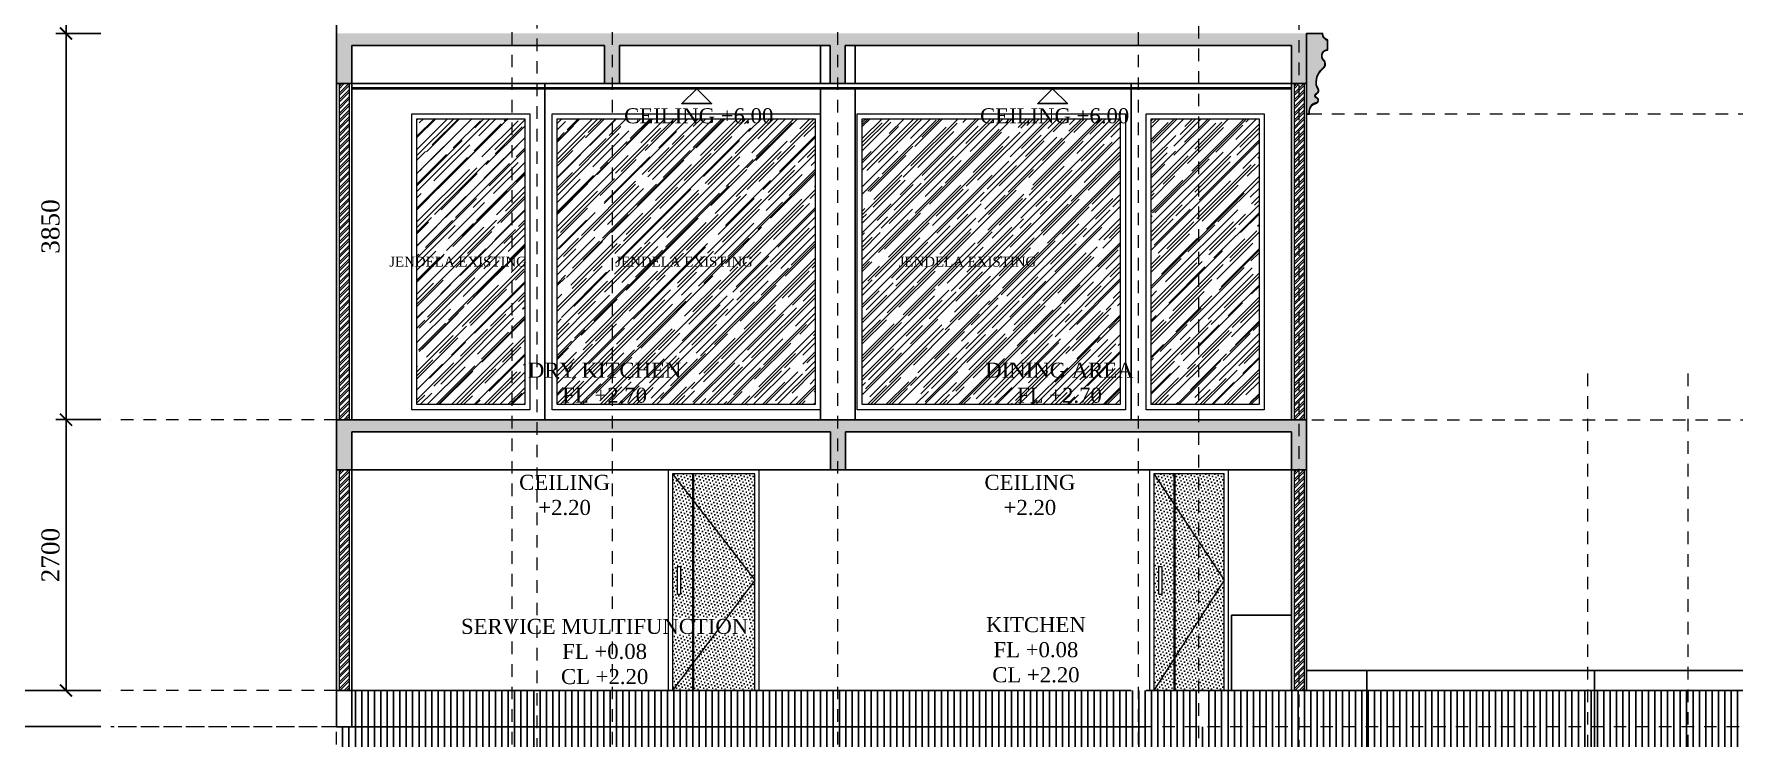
# Model space of a CAD drawing. Header units: millimetres. Extents: x -9564 to 494436, y -140371 to 4257.
# Drawn here: x 356.73 to 373.67, y 111.2 to 118.22 of the extents above; entities that cross this region are included whole.
import ezdxf
from ezdxf.enums import TextEntityAlignment as Align

# ---------------------------------------------------------------- set-up
doc = ezdxf.new("R2010")
doc.units = ezdxf.units.MM
doc.header["$MEASUREMENT"] = 0
doc.linetypes.add('HIDDEN2', pattern=[0.1875, 0.125, -0.0625])
doc.linetypes.add('SLD-Solid', pattern=[0])
doc.layers.get('DEFPOINTS').update_dxf_attribs({"lineweight": 18})
for name, color, linetype, lineweight in [('09-Arsiran', 8, 'Continuous', 5), ('8', 8, 'Continuous', 5), ('AS', 8, 'HIDDEN2', 5), ('DIM', 1, 'Continuous', 5), ('DOOR OPENING', 4, 'SLD-Solid', 5), ('XR-KOP A3_MOZART$0$A-TXTKOP', 3, 'Continuous', 5)]:
    doc.layers.add(name, color=color, linetype=linetype, lineweight=lineweight)
doc.layers.add('garis tipis', color=251, linetype='Continuous')
doc.layers.add('TEXT', color=4, linetype='Continuous')
doc.styles.add('HAND', font='ROMAND.SHX', dxfattribs={"width": 0.8, "height": 250})
doc.styles.get("Standard").update_dxf_attribs({"font": 'arial.ttf'})
doc.styles.add('style1', font='times.ttf', dxfattribs={"height": 0.15})
doc.styles.add('style2', font='times.ttf', dxfattribs={"height": 0.18})
doc.styles.add('XR-KOP A3_MOZART$0$ROMAND', font='romand.shx', dxfattribs={"height": 2, "bigfont": 'bigfont.shx'})
doc.dimstyles.new('ISO-25', dxfattribs={"dimtxt": 0.18, "dimasz": 0.12, "dimexe": 0.1, "dimexo": 0.1, "dimgap": 0.0625, "dimtad": 1, "dimtoh": 1, "dimdec": 0, "dimlfac": 1000, "dimtxsty": 'style2', "dimblk": 'ARCHTICK', "dimcen": 0.15, "dimclrd": 1, "dimclre": 1, "dimclrt": 4, "dimadec": 0, "dimazin": 0, "dimtfac": 1, "dimtdec": 0, "dimtmove": 0, "dimatfit": 3, "dimldrblk": 'OBLIQUE', "dimfxl": 1, "dimarcsym": 0})
pattern_1 = [(95, (-194.23794, -143.535144), (0.02801893, 0.0235106759), [0.00381, -0.04191]), (40, (-194.23794, -143.535144), (-0.0320036906, 0.0220353457), [0.003048, -0.0335281168]), (145.451445, (-194.235604, -143.533185), (-0.0039847595, 0.0455460204), [0.0032380018, -0.035618049]), (91.1842, (-194.245123, -143.52796), (0.0442820486, 0.0323906826), [0.005715, -0.062865]), (141.635558, (-194.241433, -143.52526), (-0.0014173235, 0.0685653527), [0.0048570046, -0.0534271216]), (36.184151, (-194.245123, -143.52796), (-0.0014173235, 0.0685653527), [0.0045719934, -0.0502919464]), (66, (-194.239735, -143.526164), (0.0359039959, 0.0069790298), [0.00381, -0.04191]), (11, (-194.239735, -143.526164), (-0.0173079853, 0.0347882386), [0.003048, -0.033528]), (116.451445, (-194.236743, -143.525582), (0.0185960104, 0.0417672685), [0.0032380018, -0.0356179875]), (82.5, (-194.237939, -143.535144), (-0.0115210938, 0.01239468273), [0, -0.0331216, 0, -0.034036, 0, -0.033655]), (52.5, (-194.237939, -143.535144), (-0.00471794546, 0.02361740005), [0, -0.0194056, 0, -0.0323596, 0, -0.012827]), (12.5, (-194.245949, -143.543155), (0.0199855726, 0.01836523912), [0, -0.0127, 0, -0.039624, 0, -0.052578]), (2.5, (-194.24954, -143.546747), (0.0173527809, 0.0245444786), [0, -0.01651, 0, -0.0263144, 0, -0.037338])]
pattern_2 = [(45, (-194.23794, -143.535144), (-0.0112253202, 0.0336759605), [0, -0.03175])]
pattern_3 = [(45, (278.39638, -115.29338), (0.10776307, 0.2873682), [1.905, -0.254, 0.635, -0.127]), (45, (278.47092, -115.12904), (-0.20923997, 0.02963485), [0.381, -0.04191, 0.762, -0.09525]), (45, (278.36495, -115.172144), (0.406805602, 0.527141034), [1.016, -0.1778, 0.508, -0.127])]

# ---------------------------------------------------------------- blocks, each defined once
blk = doc.blocks.new('_ArchTick')
at = {"color": 0, "linetype": 'ByBlock', "const_width": 0.15}
blk.add_lwpolyline([(-0.5, -0.5), (0.5, 0.5)], dxfattribs=at)
blk = doc.blocks.new('*D289')
at = {"color": 1, "lineweight": -2, "transparency": 16777216}
for p, q in [((580.545, 153.901), (579.564, 153.901)), ((579.664, 153.541), (579.664, 153.901)), ((580.545, 153.541), (579.564, 153.541))]:
    blk.add_line(p, q, dxfattribs=at)
at = {"layer": 'DEFPOINTS', "color": 0, "transparency": 16777216}
for p in [(579.664, 153.901), (580.645, 153.901), (580.645, 153.541)]:
    blk.add_point(p, dxfattribs=at)
at = {"color": 1, "lineweight": -2, "transparency": 16777216, "xscale": 0.12, "yscale": 0.12, "zscale": 0.12}
for p, rotation in [((579.664, 153.901), 90), ((579.664, 153.541), 270)]:
    blk.add_blockref('_ArchTick', p, dxfattribs=dict(at, rotation=rotation))
at = {"color": 4, "transparency": 16777216, "insert": (579.51, 153.721), "char_height": 0.18, "attachment_point": 5, "rotation": 90, "style": 'style2'}
blk.add_mtext('360', dxfattribs=at)
blk = doc.blocks.new('_Oblique')
at = {"color": 0, "linetype": 'ByBlock', "lineweight": -2}
blk.add_line((-0.5, -0.5), (0.5, 0.5), dxfattribs=at)
blk = doc.blocks.new('*D175')
at = {"color": 1, "lineweight": -2, "transparency": 16777216}
for p, q in [((580.545, 156.601), (580.099, 156.601)), ((580.199, 153.901), (580.199, 156.601)), ((580.545, 153.901), (580.099, 153.901))]:
    blk.add_line(p, q, dxfattribs=at)
at = {"layer": 'DEFPOINTS', "color": 0, "transparency": 16777216}
for p in [(580.199, 156.601), (580.645, 156.601), (580.645, 153.901)]:
    blk.add_point(p, dxfattribs=at)
at = {"color": 1, "lineweight": -2, "transparency": 16777216, "xscale": 0.12, "yscale": 0.12, "zscale": 0.12}
for p, rotation in [((580.199, 156.601), 90), ((580.199, 153.901), 270)]:
    blk.add_blockref('_ArchTick', p, dxfattribs=dict(at, rotation=rotation))
at = {"color": 4, "transparency": 16777216, "insert": (580.045, 155.251), "char_height": 0.18, "attachment_point": 5, "rotation": 90, "style": 'style2'}
blk.add_mtext('2700', dxfattribs=at)
blk = doc.blocks.new('*D290')
at = {"color": 1, "lineweight": -2, "transparency": 16777216}
for p, q in [((580.545, 160.451), (580.099, 160.451)), ((580.199, 156.601), (580.199, 160.451)), ((580.545, 156.601), (580.099, 156.601))]:
    blk.add_line(p, q, dxfattribs=at)
at = {"layer": 'DEFPOINTS', "color": 0, "transparency": 16777216}
for p in [(580.199, 160.451), (580.645, 160.451), (580.645, 156.601)]:
    blk.add_point(p, dxfattribs=at)
at = {"color": 1, "lineweight": -2, "transparency": 16777216, "xscale": 0.12, "yscale": 0.12, "zscale": 0.12}
for p, rotation in [((580.199, 160.451), 90), ((580.199, 156.601), 270)]:
    blk.add_blockref('_ArchTick', p, dxfattribs=dict(at, rotation=rotation))
at = {"color": 4, "transparency": 16777216, "insert": (580.045, 158.526), "char_height": 0.18, "attachment_point": 5, "rotation": 90, "style": 'style2'}
blk.add_mtext('3850', dxfattribs=at)
blk = doc.blocks.new('*D176')
at = {"color": 1, "lineweight": -2, "transparency": 16777216}
for p, q in [((580.545, 164.301), (580.099, 164.301)), ((580.199, 160.451), (580.199, 164.301)), ((580.545, 160.451), (580.099, 160.451))]:
    blk.add_line(p, q, dxfattribs=at)
at = {"layer": 'DEFPOINTS', "color": 0, "transparency": 16777216}
for p in [(580.199, 164.301), (580.645, 164.301), (580.645, 160.451)]:
    blk.add_point(p, dxfattribs=at)
at = {"color": 1, "lineweight": -2, "transparency": 16777216, "xscale": 0.12, "yscale": 0.12, "zscale": 0.12}
for p, rotation in [((580.199, 164.301), 90), ((580.199, 160.451), 270)]:
    blk.add_blockref('_ArchTick', p, dxfattribs=dict(at, rotation=rotation))
at = {"color": 4, "transparency": 16777216, "insert": (580.045, 162.376), "char_height": 0.18, "attachment_point": 5, "rotation": 90, "style": 'style2'}
blk.add_mtext('3850', dxfattribs=at)
blk = doc.blocks.new('*D177')
at = {"color": 1, "lineweight": -2, "transparency": 16777216}
for p, q in [((580.099, 167.751), (579.564, 167.751)), ((579.664, 167.751), (579.664, 153.901)), ((580.099, 153.901), (579.564, 153.901))]:
    blk.add_line(p, q, dxfattribs=at)
at = {"layer": 'DEFPOINTS', "color": 0, "transparency": 16777216}
for p in [(580.199, 167.751), (579.664, 153.901), (580.199, 153.901)]:
    blk.add_point(p, dxfattribs=at)
at = {"color": 1, "lineweight": -2, "transparency": 16777216, "xscale": 0.12, "yscale": 0.12, "zscale": 0.12}
for p, rotation in [((579.664, 167.751), 90), ((579.664, 153.901), 270)]:
    blk.add_blockref('_ArchTick', p, dxfattribs=dict(at, rotation=rotation))
at = {"color": 4, "transparency": 16777216, "insert": (579.51, 160.826), "char_height": 0.18, "attachment_point": 5, "rotation": 90, "style": 'style2'}
blk.add_mtext('13850', dxfattribs=at)
blk = doc.blocks.new('aspot')
at = {"layer": '09-Arsiran'}
for p, q in [((110.262, 123.544), (110.262, 123.388)), ((112.012, 123.544), (112.012, 123.388)), ((113.012, 123.544), (113.012, 123.388)), ((115.26, 123.544), (115.26, 123.388)), ((118.257, 123.544), (118.257, 123.388)), ((119.857, 123.544), (119.857, 123.388)), ((109.873, 123.154), (110.029, 123.154)), ((110.496, 123.154), (110.652, 123.154)), ((111.623, 123.154), (111.779, 123.154)), ((112.246, 123.154), (112.402, 123.154)), ((112.623, 123.154), (112.779, 123.154)), ((113.246, 123.154), (113.402, 123.154)), ((114.871, 123.154), (115.026, 123.154)), ((115.493, 123.154), (115.649, 123.154)), ((117.868, 123.154), (118.024, 123.154)), ((118.857, 123.077), (118.857, 122.921)), ((119.468, 123.154), (119.624, 123.154)), ((110.274, 122.921), (110.274, 122.765)), ((112.024, 122.921), (112.024, 122.765)), ((112.512, 122.869), (112.512, 122.714)), ((113.024, 122.921), (113.024, 122.765)), ((115.271, 122.921), (115.271, 122.765)), ((118.269, 122.921), (118.269, 122.765)), ((119.869, 122.921), (119.869, 122.765)), ((118.468, 122.688), (118.624, 122.688)), ((118.491, 122.688), (118.647, 122.688)), ((119.091, 122.688), (119.247, 122.688)), ((112.123, 122.48), (112.279, 122.48)), ((112.746, 122.48), (112.902, 122.48)), ((118.869, 122.454), (118.869, 122.299)), ((112.524, 122.247), (112.524, 122.091))]:
    blk.add_line(p, q, dxfattribs=at)
for centre in [(110.262, 123.154), (112.012, 123.154), (113.012, 123.154), (115.26, 123.154), (118.257, 123.154), (119.857, 123.154), (118.857, 122.688), (112.512, 122.48)]:
    blk.add_circle(centre, 0.311, dxfattribs=at)
at = {"layer": 'AS'}
for p, q in [((110.262, 123.466), (110.262, 140.622)), ((112.012, 123.466), (112.012, 140.622)), ((112.262, 123.628), (112.262, 140.622)), ((113.012, 123.466), (113.012, 140.622)), ((115.26, 123.466), (115.26, 140.622)), ((118.257, 123.466), (118.257, 140.622)), ((118.857, 123.077), (118.857, 140.622)), ((119.857, 123.388), (119.857, 140.622)), ((112.262, 123.628), (112.512, 123.342)), ((112.512, 122.869), (112.512, 123.342))]:
    blk.add_line(p, q, dxfattribs=at)
at = {"layer": '09-Arsiran', "color": 2, "char_height": 0.228, "attachment_point": 1}
for s, insert in [('A', (110.16, 123.282)), ('B', (111.95, 123.277)), ('2', (112.95, 123.282)), ('D', (115.198, 123.282)), ('E', (118.195, 123.282)), ('G', (119.76, 123.282)), ('F', (118.795, 122.815)), ('C', (112.45, 122.607))]:
    blk.add_mtext_dynamic_manual_height_columns(s, width=0.05426, gutter_width=1.14, heights=[0], dxfattribs=dict(at, insert=insert))
blk = doc.blocks.new('lis 3')
at = {"true_color": 0x636466}
h = blk.add_hatch(color=251, dxfattribs=at)
h.dxf.hatch_style = 1
h.paths.add_polyline_path([(93.26, 135.846), (93.26, 135.946, -0.319918), (93.212, 136.009), (93.053, 136.009), (93.053, 135.209), (93.079, 135.209), (93.079, 135.238, -0.36498), (93.146, 135.317, 0.74874), (93.148, 135.373, -0.70461), (93.147, 135.407, 0.42104), (93.166, 135.463, -0.123299), (93.147, 135.51, -0.24485), (93.22, 135.667, 0.438632), (93.216, 135.752, -0.621787)])
blk.add_lwpolyline([(93.053, 135.209), (93.079, 135.209), (93.079, 135.238, -0.36498), (93.146, 135.317, 0.741922), (93.149, 135.373, -0.66528), (93.145, 135.406, 0.438756), (93.166, 135.463, -0.123299), (93.147, 135.51, -0.24485), (93.22, 135.667, 0.438632), (93.216, 135.752, -0.621787), (93.26, 135.846), (93.26, 135.946, -0.319918), (93.212, 136.009), (93.053, 136.009)], format="xyb", close=True)
blk = doc.blocks.new('A$C2a879c63')
h = blk.add_hatch()
h.set_pattern_fill('ANSI32', color=8, scale=0.005)
h.set_pattern_definition([(45, (-194.23794, -143.535144), (-0.0336759605, 0.0336759605), []), (45, (-194.21549, -143.535144), (-0.0336759605, 0.0336759605), [])])
h.paths.add_polyline_path([(388.7838, 16.4154), (388.6838, 16.4154), (388.6838, 13.0654), (388.7838, 13.0654)])
h = blk.add_hatch()
h.set_pattern_fill('ANSI32', color=8, scale=0.005)
h.set_pattern_definition([(45, (-184.717937, -143.535144), (-0.0336759605, 0.0336759605), []), (45, (-184.695486, -143.535144), (-0.0336759605, 0.0336759605), [])])
h.paths.add_polyline_path([(398.3038, 16.4154), (398.2038, 16.4154), (398.2038, 13.0654), (398.3038, 13.0654)])
h = blk.add_hatch()
h.set_pattern_fill('AR-RROOF', color=8, scale=0.005, angle=45)
h.set_pattern_definition(pattern_3)
h.paths.add_polyline_path([(390.8563, 16.0654), (390.8563, 13.2154), (393.4288, 13.2154), (393.4288, 16.0654)])
h.paths.add_polyline_path([(389.4588, 13.2154), (390.5338, 13.2154), (390.5338, 16.0654), (389.4588, 16.0654)])
h = blk.add_hatch()
h.set_pattern_fill('AR-RROOF', color=8, scale=0.005, angle=45)
h.set_pattern_definition(pattern_3)
h.paths.add_polyline_path([(396.4713, 16.0654), (393.8988, 16.0654), (393.8988, 13.2154), (396.4713, 13.2154)])
h = blk.add_hatch()
h.set_pattern_fill('AR-RROOF', color=8, scale=0.005, angle=45)
h.set_pattern_definition(pattern_3)
h.paths.add_polyline_path([(397.2538, 13.2154), (397.8538, 13.2154), (397.8538, 16.0654), (397.2538, 16.0654)])
h.paths.add_polyline_path([(397.2538, 16.0654), (396.7788, 16.0654), (396.7788, 13.2154), (397.2538, 13.2154)])
at = {"true_color": 0x636466}
h = blk.add_hatch(color=251, dxfattribs=at)
h.dxf.hatch_style = 1
h.paths.add_polyline_path([(390.4088, 13.0654), (388.6588, 13.0654), (388.6588, 12.5654), (388.8088, 12.5654), (388.8088, 12.9454), (390.4088, 12.9454)])
h = blk.add_hatch()
h.set_pattern_fill('ANSI32', color=8, scale=0.005)
h.set_pattern_definition([(45, (-194.23794, -147.385144), (-0.0336759605, 0.0336759605), []), (45, (-194.21549, -147.385144), (-0.0336759605, 0.0336759605), [])])
h.paths.add_polyline_path([(388.7838, 12.5654), (388.6838, 12.5654), (388.6838, 10.3654), (388.7838, 10.3654)])
h = blk.add_hatch()
h.set_pattern_fill('ANSI32', color=8, scale=0.005)
h.set_pattern_definition([(45, (-184.717937, -147.385144), (-0.0336759605, 0.0336759605), []), (45, (-184.695486, -147.385144), (-0.0336759605, 0.0336759605), [])])
h.paths.add_polyline_path([(398.2038, 10.3654), (398.3038, 10.3654), (398.3038, 12.5654), (398.2038, 12.5654)])
h = blk.add_hatch()
h.set_pattern_fill('DOTS', color=8, scale=0.02, angle=45)
h.set_pattern_definition(pattern_2)
h.paths.add_polyline_path([(392.2163, 10.6471), (392.2163, 10.3654), (392.8263, 10.3654), (392.8263, 11.4654)])
h.paths.add_polyline_path([(392.2063, 12.2669), (392.0063, 12.5254), (392.0063, 10.3654), (392.2063, 10.6337)])
h.paths.add_polyline_path([(392.0863, 11.3279), (392.0563, 11.3279), (392.0563, 11.6029), (392.0863, 11.6029)], flags=16)
h.paths.add_polyline_path([(392.2063, 10.6337), (392.0063, 10.3654), (392.2063, 10.3654)], flags=17)
h.paths.add_polyline_path([(392.2163, 10.6471), (392.8263, 11.4654), (392.2163, 12.254)])
h.paths.add_polyline_path([(392.8263, 12.5254), (392.2163, 12.5254), (392.2163, 12.254), (392.8263, 11.4654)])
h.paths.add_polyline_path([(392.2063, 12.5254), (392.0063, 12.5254), (392.2063, 12.2669)], flags=17)
h = blk.add_hatch()
h.set_pattern_fill('DOTS', color=8, scale=0.02, angle=45)
h.set_pattern_definition(pattern_2)
h.paths.add_polyline_path([(397.0163, 10.6471), (397.0163, 10.3654), (397.5063, 10.3654), (397.5063, 11.4654)])
h.paths.add_polyline_path([(397.0063, 12.2669), (396.8063, 12.5254), (396.8063, 10.3654), (397.0063, 10.6337)])
h.paths.add_polyline_path([(396.8863, 11.3279), (396.8563, 11.3279), (396.8563, 11.6029), (396.8863, 11.6029)], flags=16)
h.paths.add_polyline_path([(397.0063, 10.6337), (396.8063, 10.3654), (397.0063, 10.3654)], flags=17)
h.paths.add_polyline_path([(397.0163, 10.6471), (397.5061, 11.4657), (397.0163, 12.254)])
h.paths.add_polyline_path([(397.5063, 12.5254), (397.0163, 12.5254), (397.0163, 12.254), (397.5063, 11.4654)])
h.paths.add_polyline_path([(397.0063, 12.5254), (396.8063, 12.5254), (397.0063, 12.2669)], flags=17)
h = blk.add_hatch()
h.set_pattern_fill('ANSI31', color=8, scale=0.02, angle=45)
h.set_pattern_definition([(90, (278.396384, -115.29338), (-0.0635, 0), [])])
h.paths.add_polyline_path([(393.6563, 10.0054), (396.7288, 10.0054), (396.7288, 10.3654), (391.4088, 10.3654), (391.4088, 9.8054), (393.6563, 9.8054)])
h.paths.add_polyline_path([(391.4088, 10.3654), (390.6588, 10.3654), (390.6588, 9.8054), (391.4088, 9.8054)])
h.paths.add_polyline_path([(390.6588, 10.3654), (390.4088, 10.3654), (390.4088, 9.8054), (390.6588, 9.8054)])
h.paths.add_polyline_path([(390.4088, 10.3654), (388.8088, 10.3654), (388.8088, 10.0054), (388.6588, 10.0054), (388.6588, 9.8054), (390.4088, 9.8054)])
h.paths.add_polyline_path([(396.5788, 10.0054), (393.6563, 10.0054), (393.6563, 9.8054), (396.5788, 9.8054)])
h.paths.add_polyline_path([(397.2538, 10.3654), (396.7288, 10.3654), (396.7288, 9.8054), (397.2538, 9.8054)])
h.paths.add_polyline_path([(396.7288, 10.0054), (396.6538, 10.0054), (396.6538, 9.8054), (396.7288, 9.8054)])
h.paths.add_polyline_path([(396.6538, 10.0054), (396.5788, 10.0054), (396.5788, 9.8054), (396.6538, 9.8054)])
h.paths.add_polyline_path([(397.3288, 10.3654), (397.3288, 10.0054), (397.2538, 10.0054), (397.2538, 9.8054), (406.3038, 9.8054), (406.3038, 10.3654)])
at = {"layer": 'DIM', "true_color": 0x636466}
h = blk.add_hatch(dxfattribs=at)
h.set_pattern_fill('AR-CONC', color=251, scale=0.0002, angle=45)
h.set_pattern_definition(pattern_1)
h.paths.add_polyline_path([(398.3288, 16.9154), (398.2538, 16.9154), (398.2538, 16.4154), (398.3288, 16.4154)])
h.paths.add_polyline_path([(398.2538, 16.9154), (397.2538, 16.9154), (397.2538, 16.7954), (398.1788, 16.7954), (398.1788, 16.4154), (398.2538, 16.4154)])
h.paths.add_polyline_path([(397.2538, 16.9154), (396.6538, 16.9154), (396.6538, 16.7954), (397.2538, 16.7954)])
h.paths.add_polyline_path([(396.6538, 16.9154), (393.6563, 16.9154), (393.6563, 16.4154), (393.7288, 16.4154), (393.7288, 16.7954), (396.6538, 16.7954)])
h.paths.add_polyline_path([(393.6563, 16.9154), (388.6588, 16.9154), (388.6588, 16.4154), (388.8088, 16.4154), (388.8088, 16.7954), (391.3288, 16.7954), (391.3288, 16.4154), (391.4788, 16.4154), (391.4788, 16.7954), (393.5788, 16.7954), (393.5788, 16.4154), (393.6563, 16.4154)])
h = blk.add_hatch(dxfattribs=at)
h.set_pattern_fill('AR-CONC', color=251, scale=0.0002, angle=45)
h.set_pattern_definition(pattern_1)
h.paths.add_polyline_path([(397.2538, 13.0654), (397.2538, 12.9454), (398.1788, 12.9454), (398.1788, 12.5654), (398.2538, 12.5654), (398.2538, 13.0654)])
h.paths.add_polyline_path([(398.2538, 12.5654), (398.3288, 12.5654), (398.3288, 13.0654), (398.2538, 13.0654)])
h.paths.add_polyline_path([(396.6538, 13.0654), (396.6538, 12.9454), (397.2538, 12.9454), (397.2538, 13.0654)])
h.paths.add_polyline_path([(393.8788, 13.0654), (393.6563, 13.0654), (393.6563, 12.5654), (393.7313, 12.5654), (393.7313, 12.9454), (396.6538, 12.9454), (396.6538, 13.0654)])
h.paths.add_polyline_path([(393.5813, 12.9454), (393.5813, 12.5654), (393.6563, 12.5654), (393.6563, 13.0654), (391.4088, 13.0654), (391.4088, 12.9454)])
h.paths.add_polyline_path([(391.4088, 12.9454), (391.4088, 13.0654), (390.6588, 13.0654), (390.6588, 12.9454)])
h.paths.add_polyline_path([(390.4088, 13.0654), (390.4088, 12.9454), (390.6588, 12.9454), (390.6588, 13.0654)])
for p, q in [((388.6588, 24.2154), (388.6588, 10.0054)), ((388.8088, 16.7954), (388.8088, 13.0654)), ((388.8088, 16.7954), (391.3288, 16.7954)), ((393.5788, 16.7954), (391.4788, 16.7954)), ((393.4838, 16.4154), (393.4838, 16.7954)), ((393.5788, 16.7954), (393.5788, 16.4154)), ((398.1788, 16.7954), (393.7288, 16.7954)), ((393.7288, 16.7954), (393.7288, 16.4154)), ((393.8288, 16.4154), (393.8288, 16.7954)), ((388.6588, 16.4154), (398.3288, 16.4154)), ((388.8088, 16.3654), (398.1788, 16.3654)), ((390.7338, 16.4154), (390.7338, 13.0654)), ((393.4838, 13.0654), (393.4838, 16.3654)), ((393.8288, 13.0654), (393.8288, 16.3654)), ((396.5788, 16.4154), (396.5788, 13.0654)), ((398.1788, 16.4154), (398.1788, 13.0654)), ((398.3288, 16.1104), (398.3288, 10.3654)), ((388.6588, 13.0654), (398.3288, 13.0654)), ((388.8088, 12.9454), (388.8088, 10.0054)), ((388.8088, 12.9454), (393.5813, 12.9454)), ((393.5813, 12.9454), (393.5813, 12.5654)), ((393.7313, 12.9454), (398.1788, 12.9454)), ((393.7313, 12.9454), (393.7313, 12.5654)), ((398.1788, 12.9454), (398.1788, 10.3654)), ((388.6588, 12.5654), (393.7313, 12.5654)), ((388.6588, 12.5654), (398.3288, 12.5654)), ((397.5788, 10.3654), (397.5788, 11.1154)), ((397.5788, 11.1154), (398.1788, 11.1154)), ((398.3288, 10.5654), (406.3038, 10.5654)), ((398.9288, 10.5654), (398.9288, 9.8054)), ((401.1988, 10.5654), (401.1988, 9.8054)), ((388.6588, 10.3654), (396.5788, 10.3654)), ((396.7288, 10.3654), (402.0038, 10.3654)), ((402.0038, 10.3654), (406.7781, 10.3654)), ((388.6588, 10.0054), (388.8088, 10.0054)), ((393.5813, 10.0054), (388.6588, 10.0054)), ((393.5813, 10.0054), (396.7288, 10.0054))]:
    blk.add_line(p, q)
for points in [[(391.3288, 16.4154), (391.3288, 16.7954)], [(391.4788, 16.7954), (391.4788, 16.4154)], [(398.1788, 16.4154), (398.1788, 16.7954)], [(398.3288, 16.9104), (398.3288, 16.4154)], [(392.2479, 16.3654), (392.0999, 16.2174), (392.3959, 16.2174), (392.2479, 16.3654)], [(395.7959, 16.3654), (395.648, 16.2174), (395.9439, 16.2174), (395.7959, 16.3654)]]:
    blk.add_lwpolyline(points)
blk.add_lwpolyline([(398.3288, 16.1104), (398.355, 16.1104), (398.355, 16.1396, -0.3649803), (398.4216, 16.2187, 0.7419223), (398.4242, 16.2745, -0.6652802), (398.4207, 16.3075, 0.4387565), (398.4412, 16.3651, -0.1232988), (398.4222, 16.4119, -0.2448505), (398.496, 16.5684, 0.4386321), (398.4912, 16.6538, -0.6217872), (398.5351, 16.7479), (398.5351, 16.8479, -0.3199175), (398.4875, 16.9104)], format="xyb")
at = {"layer": '8'}
for p, q in [((388.6838, 16.4154), (388.6838, 13.0654)), ((388.7838, 16.4154), (388.7838, 13.0654)), ((398.2038, 16.4154), (398.2038, 13.0654)), ((398.3038, 16.4154), (398.3038, 13.0654)), ((388.6838, 12.5654), (388.6838, 10.3654)), ((388.7838, 12.5654), (388.7838, 10.3654)), ((398.2038, 12.5654), (398.2038, 10.3654)), ((398.3038, 12.5654), (398.3038, 10.3654))]:
    blk.add_line(p, q, dxfattribs=at)
at = {"layer": 'AS'}
for p, q in [((398.355, 16.1154), (406.3038, 16.1154)), ((401.1288, 13.5254), (401.1288, 7.9233)), ((402.1288, 13.5254), (402.1288, 7.1403)), ((388.6588, 13.0654), (386.4075, 13.0654)), ((393.8788, 13.0654), (406.3038, 13.0654)), ((388.6588, 10.3654), (386.4075, 10.3654)), ((393.5813, 10.0054), (386.4075, 10.0054)), ((407.3652, 10.0054), (386.4075, 10.0054))]:
    blk.add_line(p, q, dxfattribs=at)
at = {"layer": 'DOOR OPENING', "linetype": 'Continuous', "transparency": 33554687}
for p, q in [((392.8663, 12.5654), (391.9663, 12.5654)), ((391.9663, 10.3654), (391.9663, 12.5654)), ((392.8663, 12.5654), (392.8663, 10.3654)), ((397.5463, 12.5654), (396.7663, 12.5654)), ((396.7663, 10.3654), (396.7663, 12.5654)), ((397.5463, 12.5654), (397.5463, 10.3654)), ((392.0063, 12.5254), (392.0063, 10.3654)), ((392.8263, 12.5254), (392.0063, 12.5254)), ((392.2063, 12.5254), (392.2063, 10.3654)), ((392.2163, 12.5254), (392.2163, 10.3654)), ((392.8263, 10.3654), (392.8263, 12.5254)), ((396.8063, 12.5254), (396.8063, 10.3654)), ((397.5063, 12.5254), (396.8063, 12.5254)), ((397.0063, 12.5254), (397.0063, 10.3654)), ((397.0163, 12.5254), (397.0163, 10.3654)), ((397.5063, 10.3654), (397.5063, 12.5254)), ((392.0563, 11.3279), (392.0563, 11.6029)), ((392.0563, 11.6029), (392.0863, 11.6029)), ((392.0863, 11.6029), (392.0863, 11.3279)), ((396.8563, 11.3279), (396.8563, 11.6029)), ((396.8563, 11.6029), (396.8863, 11.6029)), ((396.8863, 11.6029), (396.8863, 11.3279)), ((392.0563, 11.3279), (392.0863, 11.3279)), ((396.8563, 11.3279), (396.8863, 11.3279)), ((391.9663, 10.3654), (392.8663, 10.3654)), ((396.7663, 10.3654), (397.5463, 10.3654))]:
    blk.add_line(p, q, dxfattribs=at)
for points in [[(389.4088, 16.1154), (390.5838, 16.1154), (390.5838, 13.1654), (389.4088, 13.1654)], [(390.8063, 16.1154), (393.4788, 16.1154), (393.4788, 13.1654), (390.8063, 13.1654)], [(393.8488, 16.1154), (396.5213, 16.1154), (396.5213, 13.1654), (393.8488, 13.1654)], [(396.7288, 16.1154), (397.9038, 16.1154), (397.9038, 13.1654), (396.7288, 13.1654)], [(389.4588, 16.0654), (390.5338, 16.0654), (390.5338, 13.2154), (389.4588, 13.2154)], [(390.8563, 16.0654), (393.4288, 16.0654), (393.4288, 13.2154), (390.8563, 13.2154)], [(393.8988, 16.0654), (396.4713, 16.0654), (396.4713, 13.2154), (393.8988, 13.2154)], [(396.7788, 16.0654), (397.8538, 16.0654), (397.8538, 13.2154), (396.7788, 13.2154)]]:
    blk.add_lwpolyline(points, close=True, dxfattribs=at)
for points in [[(392.0063, 12.5254), (392.8263, 11.4654), (392.0063, 10.3654)], [(396.8063, 12.5254), (397.5063, 11.4654), (396.8063, 10.3654)]]:
    blk.add_lwpolyline(points, dxfattribs=at)
at = {"layer": 'garis tipis'}
blk.add_line((388.8088, 16.3754), (398.1788, 16.3754), dxfattribs=at)
for name, p in [('aspot', (278.3964, -116.7876)), ('lis 3', (305.2756, -119.0934))]:
    blk.add_blockref(name, p)
at = {"color": 4, "style": 'HAND'}
for tag, height, rotation, p in [('DRY.WASHER', 0.054, 0, (11.9366, 24.9122)), ('PATIO', 0.135, 0, (20.9666, 21.5696)), ('GENSET', 0.135, 0, (18.2157, 17.1045)), ('PLANTERBOX', 0.135, 90, (22.169, 13.2959)), ('PLANTERBOX', 0.135, 0, (18.5224, 11.5633)), ('PATIO', 0.135, 0, (400.0395, 10.821)), ('CARPORT', 0.135, 0, (12.157, 9.7744)), ('CARPORT', 0.135, 0, (20.6202, 9.7744))]:
    blk.add_attdef(tag, text='', height=height, rotation=rotation, dxfattribs=at).set_placement(p, align=Align.MIDDLE)
at = {"layer": 'TEXT', "attachment_point": 5, "style": 'style1'}
for s, insert, char_height, width in [('CEILING +6.00', (392.2686, 16.0935), 0.15, 3.201421), ('CEILING +6.00', (395.8167, 16.0935), 0.15, 3.201421), ('\\A1;JENDELA EXISTING', (389.8696, 14.6407), 0.09821, 2.096081), ('\\A1;JENDELA EXISTING', (392.1219, 14.6407), 0.09821, 2.096081), ('\\A1;JENDELA EXISTING', (394.9471, 14.6407), 0.09821, 2.096081), ('\\A1;DRY KITCHEN\\PFL +2.70', (391.3304, 13.4325), 0.15, 3.201421), ('\\A1;DINING AREA\\PFL +2.70', (395.8642, 13.4325), 0.15, 3.201421), ('CEILING\\P+2.20', (390.9312, 12.3142), 0.15, 3.201421), ('CEILING\\P+2.20', (395.5699, 12.3142), 0.15, 3.201421), ('\\A1;SERVICE MULTIFUNCTION\\PFL +0.08\\PCL +2.20', (391.3304, 10.7536), 0.15, 3.201421)]:
    blk.add_mtext(s, dxfattribs=dict(at, insert=insert, char_height=char_height, width=width))
at = {"layer": 'TEXT', "insert": (395.6298, 10.7713), "char_height": 0.15, "attachment_point": 5, "style": 'style1'}
blk.add_mtext('\\A1;KITCHEN\\PFL +0.08\\PCL +2.20', dxfattribs=at)
at = {"layer": 'XR-KOP A3_MOZART$0$A-TXTKOP', "style": 'XR-KOP A3_MOZART$0$ROMAND'}
for tag, p in [('1:200', (37.0468, 3.1879)), ('1:100', (79.0468, 3.1879)), ('1:100', (121.0468, 3.1879)), ('1:100', (163.0468, 3.1879)), ('1:100', (205.0468, 3.1879)), ('1:100', (247.0468, 3.1879)), ('1:100', (289.0468, 3.1879)), ('1:100', (331.0468, 3.1879)), ('1:100', (373.0468, 3.1879)), ('1:100', (415.0468, 3.1879)), ('1:100', (457.0468, 3.1879)), ('1:100', (499.0468, 3.1879))]:
    blk.add_attdef(tag, text='', height=0.1296, dxfattribs=at).set_placement(p, align=Align.MIDDLE)
for base, p1, p2, picture, middle in [((385.4263, 10.3654), (385.9614, 24.2154), (385.9614, 10.3654), '*D177', (385.2722, 17.2904)), ((385.9614, 20.7654), (386.4075, 16.9154), (386.4075, 20.7654), '*D176', (385.8073, 18.8404)), ((385.9614, 16.9154), (386.4075, 13.0654), (386.4075, 16.9154), '*D290', (385.8073, 14.9904)), ((385.9614, 13.0654), (386.4075, 10.3654), (386.4075, 13.0654), '*D175', (385.8071, 11.7154))]:
    dim = blk.add_linear_dim(base=base, p1=p1, p2=p2, angle=90, dimstyle='ISO-25')
    dim.commit()
    dim.dimension.update_dxf_attribs({"geometry": picture, "text_midpoint": middle, "insert": (-194.2379, -143.5351)})
dim = blk.add_linear_dim(base=(385.4263, 10.3654), p1=(386.4075, 10.0054), p2=(386.4075, 10.3654), angle=90, dimstyle='ISO-25')
dim.commit()
dim.dimension.update_dxf_attribs({"geometry": '*D289', "text_midpoint": (385.4263, 10.1854), "dimtype": 128, "insert": (-194.2379, -143.5351)})

msp = doc.modelspace()

# ---------------------------------------------------------------- block references
msp.add_blockref('A$C2a879c63', (-28.9148, 101.3058))

doc.saveas('drawing.dxf')
